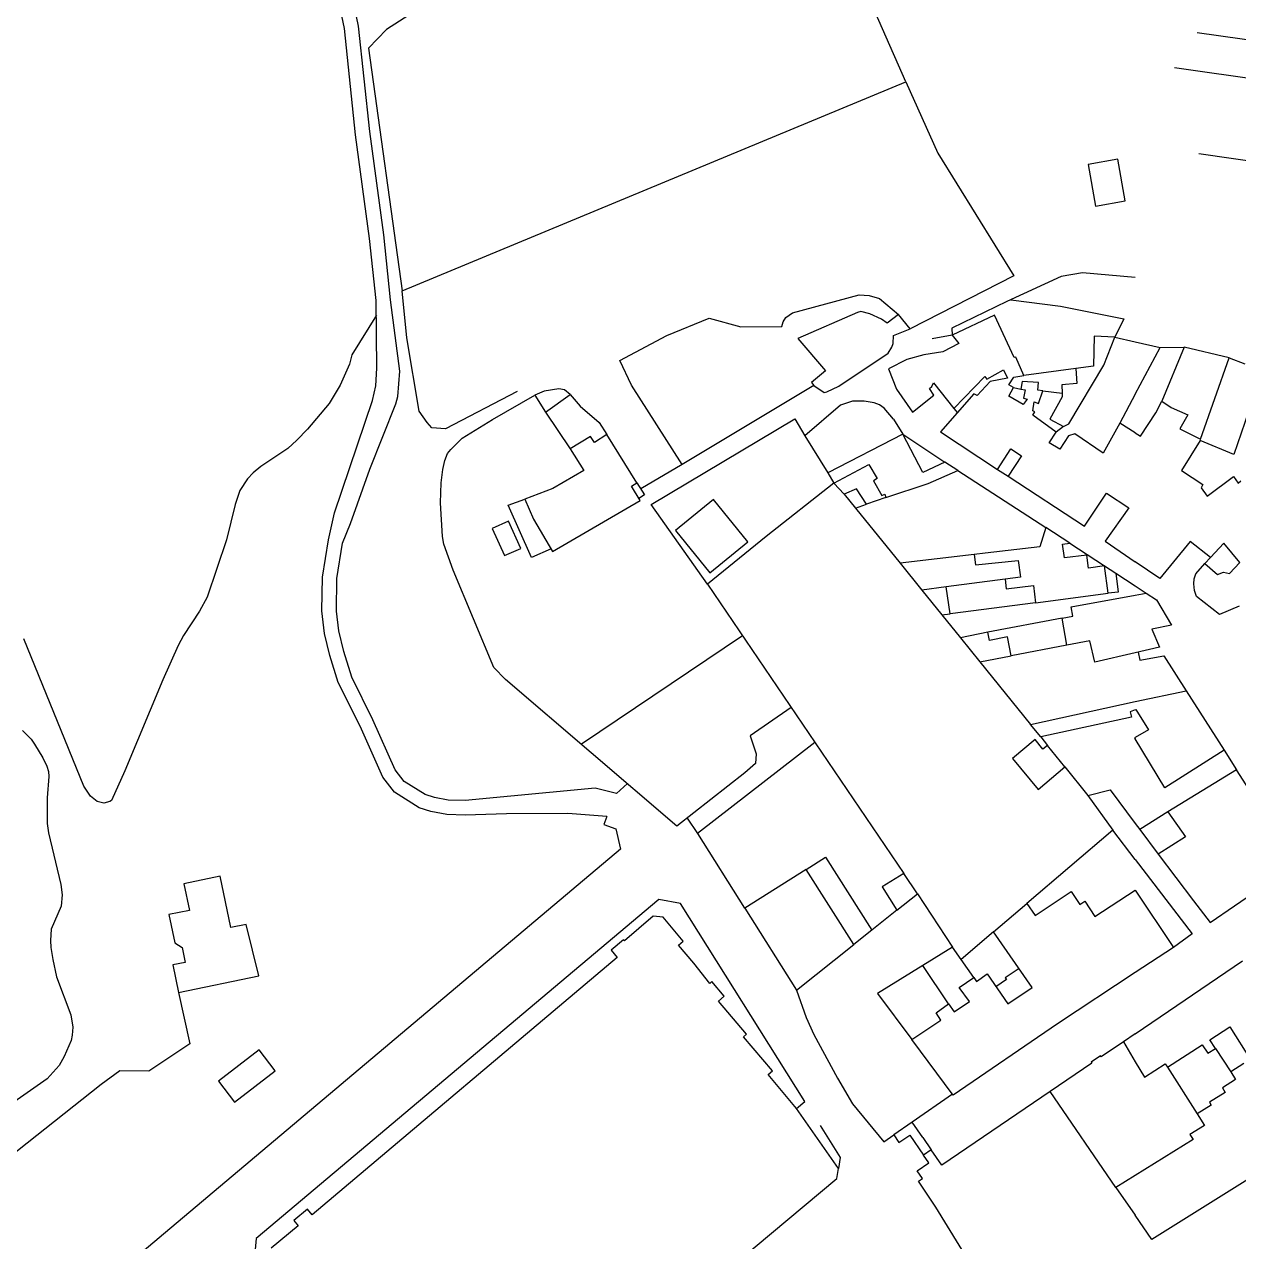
# Model space of a CAD drawing. Header units: millimetres. Extents: x 487814 to 495125, y 4392873 to 4398925.
# Drawn here: x 491881.8 to 492113.6, y 4397372.7 to 4397605 of the extents above; entities that cross this region are included whole.
import ezdxf

# ---------------------------------------------------------------- set-up
doc = ezdxf.new("R2010")
doc.units = ezdxf.units.MM
doc.layers.add('Cartografia_Base', color=8, linetype='Continuous')

msp = doc.modelspace()

# ---------------------------------------------------------------- linework, layer by layer
at = {"layer": 'Cartografia_Base'}
for p, q in [((492105.67, 4397603.52, 130.17), (492146.72, 4397597.66, 129.29)), ((492101.36, 4397596.83, 131.01), (492146.71, 4397590.29, 131.05)), ((492106.02, 4397580.4, 135.53), (492147.02, 4397574.56, 137.32)), ((492093.88, 4397544.49, 151.81), (492098.61, 4397543.41, 151.94)), ((492093.88, 4397534.49, 152.65), (492098.61, 4397543.41, 151.94)), ((492098.61, 4397543.41, 151.94), (492103.24, 4397543.46, 152.78)), ((492103.24, 4397543.46, 152.78), (492098.92, 4397533.11, 154.5)), ((492111.78, 4397541.39, 152.86), (492103.24, 4397543.46, 152.78)), ((492082.55, 4397539.35, 152.82), (492072.62, 4397538.03, 152.87)), ((492070.67, 4397535.74, 153.85), (492072.03, 4397535.42, 153.85)), ((492076.27, 4397535.13, 154.03), (492079.93, 4397534.65, 153.87)), ((492093.88, 4397534.49, 152.65), (492090.93, 4397528.91, 153.09)), ((491981.33, 4397531.06, 145.7), (491986, 4397524.07, 145.7)), ((492059.26, 4397531.74, 153.9), (492059.92, 4397530.93, 153.84)), ((492080.19, 4397528.3, 153.95), (492078.77, 4397527.25, 153.59)), ((492007.39, 4397521.06, 146), (491999.48, 4397516.4, 146)), ((492060.01, 4397519.92, 152.65), (492076.78, 4397509.01, 152.86)), ((492067.61, 4397520.12, 155.01), (492069.65, 4397518.82, 154.93)), ((492046.3, 4397514.74, 154.89), (492042.58, 4397513.45, 154.2)), ((492040.49, 4397512.74, 153.43), (492048.99, 4397502.24, 153.01)), ((492081.36, 4397506.03, 152.87), (492088.03, 4397501.71, 152.87)), ((492063.15, 4397503.9, 152.72), (492048.99, 4397502.24, 153.01)), ((492048.99, 4397502.24, 153.01), (492053.16, 4397497.08, 153.07)), ((492108.26, 4397503.31, 153.83), (492107.13, 4397502.17, 153.83)), ((492090.15, 4397500.31, 152.87), (492093.88, 4397497.89, 152.8)), ((492012.25, 4397498.23, 147.93), (492049.7, 4397443.02, 147.17)), ((492069.02, 4397499.19, 152.91), (492057.79, 4397497.69, 152.36)), ((492093.88, 4397497.89, 152.8), (492095.98, 4397496.52, 152.76)), ((492074.86, 4397494.67, 152.36), (492058.58, 4397492.56, 152.36)), ((492056.99, 4397492.35, 152.09), (492060.54, 4397487.96, 152.44)), ((492079.96, 4397491.74, 151.87), (492065.75, 4397489.06, 154.71)), ((492018.92, 4397488.38, 146.14), (491988.2, 4397467.65, 144.07)), ((492080.8, 4397486.57, 151.71), (492070.2, 4397484.56, 152.76)), ((492064.21, 4397483.42, 152.03), (492073.9, 4397471.44, 152.13)), ((492028.2, 4397474.68, 145.37), (492020.39, 4397469.27, 145.09)), ((492075.83, 4397469.06, 151.81), (492077.14, 4397467.45, 151.81)), ((492110.86, 4397466.52, 151.05), (492113.23, 4397462.81, 151.05)), ((491996.95, 4397460.15, 140.64), (491994.87, 4397458.29, 140.38)), ((492084.85, 4397457.91, 148.62), (492089.57, 4397451.28, 148.07)), ((492008.33, 4397453.58, 144.01), (492010.33, 4397450.63, 144.01)), ((492100.1, 4397454.74, 150.91), (492094.75, 4397451.39, 150.24)), ((492093.88, 4397452.56, 150.23), (492094.75, 4397451.39, 150.24)), ((492094.75, 4397451.39, 150.24), (492098.28, 4397446.68, 150.29)), ((492052.33, 4397439.12, 147), (492058.97, 4397428.94, 147.42)), ((492048.38, 4397435.98, 148.92), (492043.62, 4397432.19, 148.9)), ((492066.84, 4397431.87, 148.93), (492060.64, 4397426.57, 148.08)), ((492058.97, 4397428.94, 147.42), (492053.32, 4397425.45, 147.3)), ((492060.64, 4397426.57, 148.08), (492058.97, 4397428.94, 147.42)), ((492058.26, 4397418.1, 147.84), (492053.32, 4397425.45, 147.3)), ((492063.05, 4397423.14, 148.07), (492060.64, 4397426.57, 148.08)), ((492109.2, 4397409.63, 147.08), (492112.11, 4397405.14, 147.08)), ((492100.05, 4397406.02, 146.92), (492105.69, 4397397.12, 146.94)), ((492058.98, 4397400.89, 146.71), (492051.27, 4397395.52, 145.38)), ((492090.2, 4397383.11, 146.91), (492077.61, 4397401.4, 146.86)), ((492051.27, 4397395.52, 145.38), (492047.81, 4397393.1, 142.03)), ((492053.31, 4397392.59, 145.38), (492051.27, 4397395.52, 145.38)), ((492053.31, 4397392.59, 144.63), (492054.92, 4397390.25, 144.54))]:
    msp.add_line(p, q, dxfattribs=at)
for points in [[(491953.96, 4397554.18, 135.53), (492050.09, 4397594.07, 134.38), (492028.52, 4397643.12, 128.1), (491955.9, 4397607.27, 130.42), (491950.99, 4397604.07, 131.24), (491947.51, 4397600.53, 132.05), (491953.96, 4397554.18, 135.53)], [(491993.02, 4397453.85, 140.36), (491985.56, 4397454.43, 139.87), (491973.88, 4397454.37, 138.83), (491966.01, 4397454.16, 138.83), (491962.47, 4397454.25, 138.75), (491959.42, 4397454.83, 138.75), (491957.2, 4397455.54, 138.64), (491952.47, 4397458.49, 138.5), (491950.25, 4397461.39, 138.47), (491945.92, 4397471.13, 137.89), (491941.77, 4397479.46, 137.14), (491940.17, 4397484.59, 136.86), (491939.13, 4397488.8, 136.55), (491938.65, 4397493.1, 136.47), (491938.74, 4397499.55, 136.09), (491939.87, 4397506.69, 135.93), (491941.05, 4397511.83, 136.15), (491948.31, 4397533.24, 134.31), (491948.91, 4397536.07, 134.1), (491949.1, 4397539.42, 133.9), (491948.99, 4397552.38, 132.52), (491947.75, 4397564.2, 131.78), (491945.08, 4397583.95, 131.71), (491942.94, 4397604.26, 131.56), (491940.04, 4397618.25, 131.48)], [(491994.87, 4397458.29, 140.38), (491990.8, 4397459.28, 140.36), (491965.99, 4397456.91, 138.83), (491962.76, 4397456.99, 138.75), (491960.14, 4397457.49, 138.75), (491958.34, 4397458.07, 138.64), (491954.35, 4397460.55, 138.5), (491952.64, 4397462.78, 138.47), (491948.39, 4397472.34, 137.89), (491944.34, 4397480.47, 137.14), (491942.81, 4397485.37, 136.86), (491941.84, 4397489.29, 136.55), (491941.4, 4397493.06, 136.47), (491941.49, 4397499.31, 136.09), (491942.56, 4397506.07, 135.93), (491944.11, 4397509.82, 136.16), (491947.78, 4397520.18, 135.57), (491952.77, 4397532.64, 134.63), (491953.13, 4397534.05, 134.52), (491953.49, 4397538.85, 134.17), (491951.74, 4397552.48, 132.52), (491950.44, 4397564.87, 131.78), (491947.77, 4397584.62, 131.71), (491945.65, 4397604.72, 131.56), (491942.71, 4397618.91, 131.48)], [(492050.09, 4397594.07, 134.38), (492056.17, 4397580.44, 137.94), (492070.7, 4397557.04, 145.25), (492050.9, 4397546.92, 148.02)], [(492086.3, 4397570.38, 137.49), (492091.94, 4397571.39, 136.81), (492090.53, 4397579.32, 134.74), (492084.89, 4397578.31, 134.87), (492086.3, 4397570.38, 137.49)], [(492093.88, 4397556.73, 143.99), (492083.83, 4397557.61, 143.99), (492079.75, 4397556.95, 143.99), (492069.39, 4397552.16, 147.13), (492058.86, 4397547.04, 147.13), (492058.96, 4397545.73, 147.55), (492055.13, 4397545.06, 147.73)], [(491975.88, 4397534.99, 139.75), (491962.24, 4397527.88, 138.23), (491959.61, 4397528.06, 137.92), (491958.7, 4397529.05, 137.71), (491957.22, 4397531.25, 137.4), (491954.84, 4397545.24, 136.12), (491953.96, 4397554.18, 135.53)], [(492032.55, 4397536.1, 150.43), (492007.39, 4397521.06, 147.63), (491997.74, 4397536.17, 147.13), (491995.5, 4397540.91, 145.52), (492004.47, 4397545.65, 145.29), (492012.53, 4397548.97, 145.66), (492018.6, 4397547.31, 147.72), (492026.43, 4397547.37, 147.76), (492026.69, 4397548.25, 147.3), (492027.18, 4397549.1, 147.34), (492028.44, 4397550.02, 147.4), (492041.16, 4397553.41, 147.09), (492043.12, 4397553.33, 147.21), (492045.09, 4397552.72, 147.21), (492048.7, 4397549.7, 147.21)], [(492070.1, 4397552.48, 148.78), (492079.64, 4397551.26, 149.32), (492091.7, 4397548.86, 149.6), (492089.99, 4397545.38, 151.71), (492093.88, 4397544.49, 151.81)], [(491949.03, 4397549.53, 132.93), (491944.38, 4397541.96, 133.2), (491943.89, 4397540.23, 133.25), (491942.13, 4397536.2, 133.37), (491940.04, 4397532.71, 133.46), (491935.91, 4397527.82, 133.58), (491933.87, 4397525.7, 133.6), (491932.11, 4397524.12, 133.51), (491926.98, 4397520.67, 132.39), (491925.51, 4397519.43, 132.01), (491924.42, 4397518.3, 131.92), (491922.98, 4397516.08, 131.5), (491922.08, 4397513.44, 131.12), (491920.44, 4397506.66, 130.94), (491916.77, 4397495.73, 130.6), (491915.29, 4397493.06, 130.22), (491912.21, 4397488.44, 129.88), (491911.18, 4397486.53, 129.84), (491908.26, 4397479.99, 129.82), (491901.01, 4397462.61, 129.3), (491898.46, 4397456.96, 129.08), (491898.16, 4397456.72, 129.03), (491897.04, 4397456.41, 128.82), (491895.76, 4397456.76, 128.53), (491894.5, 4397457.79, 128.21), (491893.22, 4397459.64, 127.85), (491881.77, 4397487.8, 126.97)], [(492034.49, 4397534.79, 148.55), (492035.01, 4397534.9, 148.6), (492037.29, 4397535.97, 148.71), (492046.69, 4397542.27, 147.88), (492047.41, 4397543.44, 147.35), (492047.67, 4397544.17, 147.22), (492047.73, 4397545.65, 147.44), (492050.9, 4397546.92, 148.02), (492048.7, 4397549.7, 147.21), (492046.53, 4397548.02, 145.42), (492045.45, 4397548.8, 144.73), (492043.23, 4397549.79, 144.7), (492041.51, 4397550.24, 144.73), (492040.85, 4397550.09, 144.71), (492029.47, 4397545.09, 145.56), (492034.77, 4397538.91, 147.71), (492032.11, 4397536.67, 148.05), (492032.55, 4397536.1, 148.14), (492034.49, 4397534.79, 148.55)], [(492093.88, 4397527.07, 151.6), (492090.93, 4397528.91, 151.72), (492087.73, 4397523.21, 151.53), (492082.33, 4397526.89, 152.23), (492081.12, 4397526.52, 152.11), (492079.49, 4397523.99, 151.78), (492077.42, 4397525.21, 151.75), (492078.77, 4397527.25, 151.9), (492074.31, 4397530.48, 151.63), (492074.71, 4397531.1, 151.68), (492074.31, 4397531.31, 151.66), (492074.6, 4397532.98, 151.74), (492075.43, 4397532.72, 151.8), (492076.27, 4397535.13, 151.95), (492075.31, 4397535.21, 151.88), (492075.41, 4397536.68, 151.93), (492072.27, 4397536.86, 151.68), (492072.03, 4397535.42, 151.62), (492072.88, 4397535.28, 151.68), (492072.52, 4397533.71, 151.6), (492073.23, 4397533.52, 151.65), (492072.49, 4397532.47, 151.55), (492069.76, 4397534.11, 151.38), (492070.67, 4397535.74, 151.51), (492069.74, 4397536.24, 151.46), (492070.68, 4397537.73, 151.58), (492072.62, 4397538.03, 151.75), (492071.09, 4397541.56, 151.75), (492070.77, 4397541.46, 151.72), (492067.01, 4397549.53, 150.45), (492058.96, 4397545.73, 146.99), (492060.23, 4397544.12, 148.18), (492057.14, 4397542.57, 147.93), (492053.53, 4397541.96, 148.41), (492050.28, 4397541.06, 148.55), (492046.75, 4397539.29, 148.98), (492048.32, 4397535.42, 149.81), (492051.35, 4397531.01, 150.05), (492055.45, 4397534.31, 150.31), (492054.59, 4397535.53, 149.92), (492055.04, 4397535.95, 149.74), (492055.38, 4397536.61, 149.54), (492059.26, 4397531.74, 150.78), (492065.19, 4397537.83, 151.3), (492065.53, 4397537.36, 151.31), (492068.75, 4397539.09, 151.52), (492069.5, 4397537.55, 151.49), (492066.18, 4397536.92, 151.32), (492063.68, 4397534.25, 151.1), (492063.09, 4397534.51, 151.08), (492056.68, 4397527.28, 150.51), (492067.61, 4397520.12, 150.65), (492070.16, 4397524.02, 151.07), (492072.19, 4397522.69, 151.19), (492069.65, 4397518.82, 150.67), (492084.16, 4397509.31, 150.69), (492088.41, 4397515.58, 150.93), (492092.63, 4397512.81, 150.97), (492088.14, 4397506.41, 150.73), (492093.88, 4397502.49, 150.52)], [(492079.93, 4397534.65, 152.06), (492079.96, 4397533.96, 152.07), (492077.56, 4397529.68, 151.87), (492080.19, 4397528.3, 152.04), (492081.2, 4397528.84, 152.15), (492087.89, 4397539.98, 152.03), (492089.99, 4397545.38, 150.43), (492086.03, 4397545.55, 152.02), (492085.94, 4397539.83, 152.02), (492082.55, 4397539.35, 152), (492082.73, 4397536.5, 152.05), (492079.87, 4397536.23, 152.03), (492079.93, 4397534.65, 152.06)], [(492093.88, 4397527.07, 151.6), (492094.86, 4397526.45, 151.53), (492097.81, 4397530.88, 151.61), (492098.92, 4397533.11, 151.67), (492100.76, 4397531.96, 151.54), (492103.9, 4397530.55, 151.33), (492102.38, 4397527.88, 151.27), (492106.33, 4397525.86, 151.01), (492111.78, 4397541.39, 150.71), (492114.81, 4397540.25, 150.49)], [(492119.01, 4397541.26, 150.06), (492112.69, 4397522.96, 150.59), (492106.27, 4397525.64, 151), (492102.7, 4397519.9, 150.88), (492106.76, 4397517.25, 150.58), (492106.49, 4397516.58, 150.57), (492107.63, 4397515.03, 150.49), (492112.61, 4397518.75, 150.42), (492113.49, 4397517.46, 150.4), (492114.02, 4397517.91, 150.4)], [(491911.28, 4397420.3, 134.76), (491913.43, 4397410.48, 133.84), (491905.61, 4397405.25, 132.99), (491900.08, 4397405.36, 129.89), (491896.48, 4397402.74, 128.44), (491864.49, 4397377.39, 125.22), (491836.85, 4397355.93, 123.84), (491827.38, 4397351.05, 123.84), (491799.57, 4397393.22, 124.15), (491778.63, 4397426.23, 124.03), (491768.64, 4397439.41, 124.69), (491738.32, 4397475.69, 125.34), (491733.02, 4397483.53, 125.34), (491718.72, 4397507.78, 125.34), (491702.74, 4397536, 126.1)], [(491981.33, 4397531.06, 142.9), (491986.01, 4397534.4, 142.39), (491984.93, 4397535.29, 142.19), (491983.87, 4397535.46, 142.18), (491981.08, 4397535.04, 142.4), (491979.28, 4397534.26, 142.68), (491981.33, 4397531.06, 142.9)], [(492019.38, 4397462.19, 144.2), (492006.39, 4397452.06, 143.68), (491973.65, 4397480.02, 143.22), (491971.43, 4397482.33, 143.22), (491963.67, 4397500.86, 142.46), (491961.94, 4397505.85, 142.37), (491961.68, 4397507.34, 142.26), (491961.29, 4397513.74, 141.96), (491961.37, 4397517.54, 141.96), (491961.69, 4397520.09, 141.95), (491962.09, 4397521.82, 141.97), (491962.64, 4397523.13, 141.99), (491963.25, 4397523.94, 142.01), (491965.44, 4397526.1, 142.11), (491971.23, 4397529.66, 142.66), (491979.28, 4397534.26, 142.68)], [(491986.01, 4397534.4, 145.7), (491987.93, 4397532.18, 145.71), (491991.58, 4397529.05, 148.17), (491993.05, 4397526.75, 148.17)], [(492047.71, 4397529.68, 150.83), (492045.96, 4397531.77, 150.85), (492045.06, 4397532.42, 150.86), (492044.03, 4397532.84, 150.86), (492042.13, 4397533.14, 150.87), (492039.92, 4397533.16, 150.94), (492037.59, 4397532.4, 151), (492030.8, 4397526.54, 151.21), (492035.21, 4397519.44, 151.58)], [(492038.34, 4397515.36, 153.17), (492036.34, 4397517.48, 149.51), (492023.46, 4397507.32, 149.32), (492012.25, 4397498.23, 147.77), (492001.5, 4397513.43, 147.02), (492028.89, 4397529.77, 149.05), (492030.8, 4397526.54, 150.3)], [(492047.71, 4397529.68, 150.11), (492049.54, 4397526.86, 150.79), (492057.54, 4397521.49, 150.76)], [(491982.72, 4397516.49, 142.71), (491977.37, 4397514.45, 142.12), (491979.05, 4397510.62, 142.7), (491982.66, 4397504.46, 143.64), (491999.39, 4397514.2, 144.83), (491997.7, 4397516.9, 144.69), (491998.76, 4397517.56, 144.88), (491993.05, 4397526.75, 144.18), (491990.64, 4397525.25, 144.01), (491989.91, 4397526.42, 143.98), (491986, 4397524.07, 143.4), (491988.6, 4397519.89, 143.68), (491982.72, 4397516.49, 142.71)], [(492046.3, 4397514.74, 149.59), (492054.35, 4397517.4, 150.42), (492060.01, 4397519.92, 150.71), (492057.54, 4397521.49, 150.72), (492053.34, 4397519.51, 150.5), (492049.54, 4397526.86, 150.65), (492035.21, 4397519.44, 148.56), (492036.34, 4397517.48, 148.54), (492043.05, 4397521.07, 149.56), (492044.59, 4397518.37, 149.59), (492043.93, 4397517.94, 149.48), (492045.48, 4397515.13, 149.51), (492046.09, 4397515.4, 149.6), (492046.3, 4397514.74, 149.59)], [(491998.76, 4397517.56, 146.52), (492000.2, 4397515.24, 146.52), (491999.15, 4397514.58, 147.59)], [(492040.7, 4397516.4, 149), (492038.34, 4397515.36, 148.66), (492040.49, 4397512.74, 148.77), (492042.58, 4397513.45, 149.06), (492040.7, 4397516.4, 149)], [(491982.37, 4397504.95, 145.16), (491978.64, 4397503.29, 145.16), (491974.22, 4397513.28, 145.16), (491977.37, 4397514.45, 145.16)], [(492012.7, 4397500.37, 147.72), (492019.95, 4397506.27, 147.59), (492013.35, 4397514.38, 146.13), (492006.1, 4397508.48, 146.28), (492012.7, 4397500.37, 147.72)], [(491973.49, 4397503.66, 144.16), (491976.58, 4397505.05, 144), (491974.25, 4397510.23, 144), (491971.16, 4397508.84, 143.99), (491973.49, 4397503.66, 144.16)], [(492065.25, 4397504.14, 150.06), (492063.15, 4397503.9, 149.98), (492063.36, 4397501.89, 149.89), (492071.53, 4397502.75, 150.17), (492071.95, 4397499.58, 150.05), (492069.02, 4397499.19, 149.91), (492069.27, 4397497.32, 149.89), (492074.45, 4397497.97, 150.2), (492074.86, 4397494.67, 150.21), (492088.72, 4397496.47, 150.38), (492088.03, 4397501.71, 150.5), (492084.95, 4397501.3, 150.51), (492084.62, 4397503.77, 150.57), (492080.37, 4397503.21, 150.57), (492080.02, 4397505.87, 150.57), (492081.36, 4397506.03, 150.64), (492076.78, 4397509.01, 150.64), (492075.67, 4397505.37, 150.42), (492065.25, 4397504.14, 150.06)], [(492113.7, 4397494.01, 150.34), (492109.97, 4397492.45, 150.34), (492105.54, 4397495.87, 150.34), (492105.17, 4397497.02, 150.34), (492105.05, 4397498.3, 150.35), (492105.15, 4397499.23, 150.35), (492105.46, 4397500.16, 150.35), (492107.13, 4397502.17, 150.36), (492109.57, 4397500.09, 150.35), (492110.7, 4397500.51, 150.35), (492111.89, 4397500.24, 150.35), (492113.86, 4397502.34, 150.36), (492110.79, 4397506.06, 150.37), (492108.26, 4397503.31, 150.36), (492104.36, 4397506.36, 150.36), (492098.57, 4397499.27, 150.35), (492093.88, 4397502.49, 150.52)], [(492088.03, 4397501.71, 153.4), (492090.15, 4397500.31, 153.4), (492090.6, 4397496.72, 153.4), (492088.72, 4397496.47, 153.4)], [(492056.99, 4397492.35, 149.21), (492058.58, 4397492.56, 149.27), (492057.79, 4397497.69, 149.51), (492053.16, 4397497.08, 149.35), (492056.99, 4397492.35, 149.21)], [(492093.88, 4397485.11, 150.04), (492086.19, 4397483.35, 150.19), (492085.22, 4397487.41, 150.19), (492080.8, 4397486.57, 150.23), (492079.96, 4397491.74, 150.35), (492081.99, 4397492.14, 150.33), (492081.65, 4397493.91, 150.38), (492093.88, 4397496.14, 150.34)], [(492093.88, 4397496.14, 150.34), (492095.98, 4397496.52, 150.33), (492097.95, 4397495.24, 150.29), (492100.8, 4397490.36, 150.17), (492097.03, 4397489.64, 150.08), (492098.53, 4397486.17, 150.34), (492093.88, 4397485.11, 150.04)], [(492064.21, 4397483.42, 149.53), (492070.2, 4397484.56, 149.9), (492069.52, 4397488.14, 149.87), (492066.05, 4397487.48, 149.66), (492065.75, 4397489.06, 149.65), (492060.54, 4397487.96, 149.33), (492064.21, 4397483.42, 149.53)], [(492094.42, 4397485.23, 150.84), (492094.77, 4397483.73, 150.9), (492099.31, 4397484.57, 150.84), (492103.62, 4397477.84, 150.84)], [(492093.88, 4397475.81, 149.99), (492103.62, 4397477.84, 149.86), (492110.86, 4397466.52, 149.15), (492099.55, 4397459.32, 148.67), (492093.88, 4397468.7, 149.48)], [(492093.88, 4397474.26, 149.9), (492092.92, 4397473.88, 149.88), (492093.17, 4397472.82, 149.8), (492075.83, 4397469.06, 149.55), (492073.9, 4397471.44, 149.69), (492093.88, 4397475.81, 149.99)], [(492093.88, 4397474.26, 149.9), (492093.98, 4397474.3, 149.91), (492096.38, 4397470.44, 149.58), (492093.88, 4397468.96, 149.49)], [(491881.52, 4397470.31, 126.94), (491883.13, 4397468.65, 127.01), (491883.81, 4397467.65, 127), (491885.36, 4397465.09, 126.94), (491886.12, 4397463.49, 126.92), (491886.43, 4397462.45, 126.92), (491886.55, 4397461.52, 126.84), (491886.21, 4397457.41, 126.51), (491886.2, 4397452.56, 126.38), (491886.43, 4397450.73, 126.17), (491888.82, 4397440.87, 126.33), (491889.07, 4397438.93, 126.38), (491888.86, 4397436.79, 126.18), (491886.99, 4397432.37, 125.37), (491886.83, 4397430.2, 125.17), (491886.93, 4397428.87, 125.09), (491887.26, 4397426.61, 125.08), (491888.01, 4397423.3, 125.21), (491890.75, 4397416, 125.96), (491891.08, 4397413.66, 125.94), (491891, 4397412.17, 125.88), (491890.76, 4397411.13, 125.77), (491889.47, 4397408.09, 125.45), (491888.47, 4397406.35, 125.17), (491886.2, 4397403.83, 124.94), (491879.21, 4397398.89, 124.64)], [(492032.72, 4397468.01, 145.31), (492010.33, 4397450.63, 144.21), (492019.32, 4397436.41, 148.69)], [(492020.39, 4397469.27, 144.59), (492021.5, 4397465.86, 144.51), (492021.39, 4397464, 144.37), (492019.38, 4397462.19, 144.23)], [(492076.24, 4397466.72, 149.36), (492074.79, 4397468.56, 149.51), (492070.47, 4397464.93, 149.04), (492075.34, 4397459.02, 148.75), (492080.44, 4397463.36, 149.07), (492077.14, 4397467.45, 149.41), (492076.24, 4397466.72, 149.36)], [(492093.88, 4397468.96, 149.49), (492093.76, 4397468.89, 149.5), (492093.88, 4397468.7, 149.48)], [(492080.44, 4397463.36, 150.25), (492084.85, 4397457.91, 150.25), (492089.1, 4397458.94, 150.16), (492093.88, 4397452.56, 150.23)], [(492105.02, 4397437.78, 146.91), (492108.18, 4397433.64, 146.84), (492122.11, 4397443.19, 147.05), (492123.12, 4397447.36, 147.31), (492113.23, 4397462.81, 148.81), (492100.1, 4397454.74, 148.3), (492103.5, 4397449.99, 147.9), (492098.28, 4397446.68, 147.7), (492105.02, 4397437.78, 146.91)], [(491993.02, 4397453.85, 140.36), (491992.45, 4397452.38, 140.36), (491994.71, 4397451.5, 140.5), (491995.63, 4397447.65, 140.24), (491846.13, 4397321.76, 122.41), (491845.09, 4397322.11, 122.59), (491844.78, 4397323.25, 122.59)], [(492093.88, 4397445.67, 148.14), (492089.57, 4397451.28, 148.14), (492073.2, 4397437.3, 149.07)], [(492031.09, 4397443.77, 148.38), (492034.77, 4397446.11, 148.38), (492043.62, 4397432.19, 148.38), (492040.18, 4397429.45, 148.38)], [(492093.88, 4397445.67, 148.14), (492104.77, 4397431.5, 148.14), (492101.16, 4397428.9, 148.14)], [(491911.28, 4397420.3, 131.55), (491926.57, 4397423.45, 133.67), (491924.17, 4397433.27, 133.91), (491921.25, 4397432.67, 133.48), (491919.22, 4397442.49, 133.68), (491912.29, 4397441.06, 132.29), (491913.34, 4397435.97, 132.44), (491909.45, 4397435.16, 131.77), (491910.56, 4397429.79, 131.8), (491911.98, 4397428.86, 131.92), (491912.56, 4397426.04, 131.98), (491910.2, 4397425.55, 131.61), (491911.28, 4397420.3, 131.55)], [(492029.24, 4397420.74, 141.64), (492040.18, 4397429.45, 144.6), (492031.09, 4397443.77, 145), (492019.35, 4397436.38, 144.37), (492029.24, 4397420.74, 141.64)], [(492048.38, 4397435.98, 145.2), (492052.33, 4397439.12, 145.38), (492049.7, 4397443.02, 145.24), (492045.6, 4397440.44, 145.24), (492048.38, 4397435.98, 145.2)], [(492093.88, 4397424.09, 146.66), (492079.03, 4397414.29, 146.48), (492059.11, 4397400.73, 146.23), (492051.24, 4397411.31, 145.41), (492056.75, 4397415.02, 145.56), (492055.89, 4397416.43, 145.39), (492058.26, 4397418.1, 145.57), (492059.29, 4397416.58, 145.76), (492062.24, 4397418.6, 145.98), (492060.25, 4397421.23, 145.62), (492063.05, 4397423.14, 145.89), (492063.57, 4397422.4, 145.93), (492065.62, 4397423.84, 146.19), (492069.55, 4397418.12, 146.45), (492074.21, 4397421.24, 146.51), (492066.84, 4397431.87, 146.63), (492073.2, 4397437.3, 147.03), (492074.76, 4397434.97, 146.84), (492081.64, 4397439.57, 147.17), (492083.28, 4397437.09, 146.97), (492084.25, 4397437.73, 147.02), (492086.18, 4397434.81, 146.77), (492093.88, 4397439.81, 147.14)], [(492093.88, 4397439.81, 147.14), (492101.16, 4397428.9, 146.75), (492093.88, 4397424.09, 146.66)], [(492029.24, 4397398.17, 142.95), (492030.83, 4397399.5, 142.98), (492007.11, 4397437.28, 142.25), (492002.96, 4397438.06, 141.55), (491926.1, 4397373.33, 132.69), (491925.72, 4397369.11, 132.69), (491950.48, 4397344.5, 136.5)], [(491969.12, 4397328.03, 136.08), (492036.92, 4397384.82, 141.79), (492037.21, 4397386.71, 141.84), (492029.24, 4397398.17, 141.7), (492023.8, 4397404.64, 141.52), (492024.65, 4397405.32, 141.57), (492019.13, 4397411.85, 141.17), (492019.71, 4397412.35, 141.22), (492014.35, 4397418.66, 140.93), (492015.42, 4397419.56, 141.01), (492013.06, 4397422.36, 140.88), (492012.65, 4397422.01, 140.85), (492009.64, 4397425.88, 140.69), (492006.7, 4397429.31, 140.5), (492007.62, 4397430.08, 140.6), (492003.76, 4397434.67, 140.29), (492001.89, 4397434.85, 140.15), (491996.39, 4397430.18, 139.57), (491996.23, 4397430.37, 139.57), (491993.84, 4397428.34, 139.34), (491995.01, 4397426.97, 139.36), (491936.81, 4397377.86, 132.36), (491935.89, 4397378.95, 132.27), (491933.29, 4397376.76, 131.77), (491934.11, 4397375.79, 131.93), (491928.98, 4397371.47, 131.77)], [(492053.32, 4397425.45, 147.3), (492044.69, 4397420.12, 147.08), (492051.24, 4397411.31, 148.01)], [(492093.88, 4397412.4, 145.6), (492114.36, 4397426.32, 146.21)], [(492071.7, 4397424.85, 149.03), (492069.05, 4397423.11, 149.03), (492069.29, 4397422.77, 149.03), (492067.29, 4397421.39, 149.03)], [(492029.24, 4397420.74, 144.56), (492031.08, 4397415.54, 144.52), (492032.54, 4397412.26, 144.47), (492037.02, 4397403.97, 144.52), (492039.9, 4397399.05, 144.59), (492045.91, 4397391.78, 145.41), (492047.81, 4397393.1, 142.03)], [(492093.88, 4397412.4, 145.6), (492091.62, 4397410.86, 145.52), (492093.88, 4397407.08, 145.48)], [(492093.88, 4397407.08, 145.48), (492095.64, 4397404.13, 145.47), (492099.61, 4397406.71, 145.65), (492100.05, 4397406.02, 145.66), (492106.66, 4397410.33, 145.86), (492107.73, 4397408.69, 145.85), (492109.2, 4397409.63, 145.87), (492108.12, 4397411.28, 145.88), (492111.96, 4397413.76, 145.91), (492115.96, 4397407.38, 145.72)], [(491921.95, 4397399.39, 131.66), (491929.74, 4397405.37, 132.9), (491926.68, 4397409.36, 132.83), (491918.89, 4397403.38, 131.54), (491921.95, 4397399.39, 131.66)], [(492091.62, 4397410.86, 148.2), (492087.4, 4397408.02, 148.2), (492087.27, 4397408.22, 148.42), (492085.49, 4397407.01, 148.42), (492085.61, 4397406.81, 148.42), (492077.61, 4397401.4, 146.86)], [(492114.58, 4397406.73, 145.79), (492112.11, 4397405.14, 145.84), (492113.03, 4397403.72, 145.68), (492110.52, 4397402.09, 145.73), (492111.06, 4397401.23, 145.56), (492108.06, 4397399.34, 145.59), (492108.39, 4397398.82, 145.48), (492105.69, 4397397.12, 145.57), (492107.07, 4397394.93, 145.21), (492104.31, 4397393.19, 145.4), (492104.91, 4397392.24, 145.24), (492093.88, 4397385.34, 144.92)], [(492077.61, 4397401.4, 146.86), (492056.96, 4397387.32, 146.76), (492054.92, 4397390.25, 145.16), (492053.45, 4397389.23, 145.43)], [(492033.71, 4397394.9, 142.6), (492037.53, 4397388.82, 142.65), (492037.21, 4397386.71, 145.17)], [(492047.81, 4397393.1, 142.03), (492048.76, 4397391.66, 144.3), (492050.83, 4397393.04, 144.3), (492053.45, 4397389.23, 145.43)], [(492093.88, 4397371.15, 144.5), (492072.92, 4397357.86, 143.9), (492068.68, 4397358.39, 143.9), (492055.79, 4397379.3, 145.66), (492052.53, 4397384.29, 146.5), (492053.24, 4397384.78, 146.54), (492052.28, 4397386.27, 142.03), (492054.46, 4397387.79, 144.38), (492053.45, 4397389.23, 145.43)], [(492122.48, 4397389.05, 142.78), (492097.05, 4397373.16, 144.59), (492093.88, 4397377.77, 144.64)], [(492093.88, 4397385.34, 144.92), (492090.2, 4397383.11, 144.7), (492093.88, 4397377.77, 144.64)]]:
    msp.add_polyline3d(points, dxfattribs=at)

doc.saveas('drawing.dxf')
